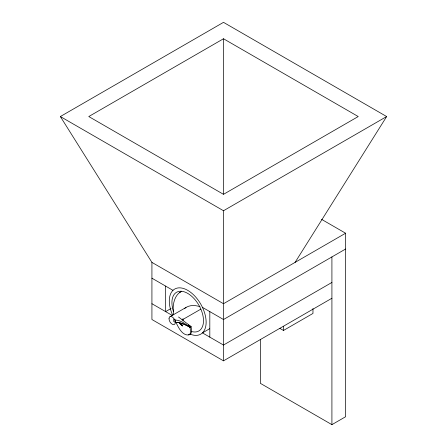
<?xml version="1.0" encoding="UTF-8"?>
<svg xmlns="http://www.w3.org/2000/svg" width="447" height="447" viewBox="0 0 447 447"><rect width="100%" height="100%" fill="white"/><g stroke="black" fill="none" stroke-linecap="round" stroke-linejoin="round"><path stroke-width="0.67" d="M295.076 262.395L386.649 116.544L223.5 22.35L60.351 116.544L151.924 262.395L223.5 303.714L345.598 233.222L345.598 416.749L331.914 424.65L260.338 383.325L260.338 339.48M179.839 292.55L180.694 291.857M184.477 308.603C188.701 304.854 194.903 304.938 199.971 306.692M223.5 38.76L88.769 116.544L223.5 194.328L358.231 116.544L223.5 38.76L223.5 194.177M60.351 116.544L223.5 210.738L386.649 116.544M171.028 308.486L165.608 311.615L165.608 286.091M176.135 322.784C178.632 327.768 182.253 335.658 188.88 334.987L189.997 333.954L190.59 332.205L190.081 327.265C185.661 324.136 181.013 320.264 175.347 320.013L173.766 319.102L173.766 321.494L175.347 322.404C180.666 322.075 185.533 324.896 190.081 327.265L191.132 326.656L191.646 331.596L191.048 333.345L189.93 334.384L188.388 334.635M345.598 249.024L223.5 319.516L202.446 307.363M209.682 328.713L202.446 332.886L223.5 345.039L331.914 282.448M151.924 262.395L151.924 319.516L223.5 360.841L331.914 298.25M279.889 328.372L283.499 330.456L312.967 313.442L312.967 308.564M181.443 291.232C173.509 295.892 172.19 306.441 173.749 314.738M169.955 316.711L186.019 307.458M182.119 319.907L200.77 309.184M175.347 320.013L175.347 322.404C180.672 322.097 185.533 324.84 190.081 327.265M177.325 322.684L175.347 322.404M179.47 323.421L182.549 325.667L179.694 323.499L182.493 325.701L181.175 324.388L182.398 325.662L181.482 324.556L182.627 326.053L181.482 324.326M321.538 219.332L345.598 233.222M151.924 278.19L172.978 290.349M178.504 316.979L191.132 326.656L188.237 324.986M151.924 303.714L172.374 315.521M182.963 318.745L183.047 320.488M331.914 256.924L331.914 424.65M283.499 326.276L283.499 330.456M223.5 210.738L223.5 360.841M209.816 311.615L209.816 337.139M172.81 315.515A26.049 15.042 60 0 1 179.487 287.834A26.049 15.042 60 0 1 205.324 315.543A26.049 15.042 60 0 1 190.148 334.105M173.486 311.313A22.328 12.89 60 0 1 181.946 291.315A22.328 12.89 60 0 1 202.798 314.951A22.328 12.89 60 0 1 191.227 331.417M182.449 325.69L181.175 324.388L182.449 325.69M169.027 318.756A4.464 2.576 60 0 0 173.766 324.651A4.464 2.576 60 0 0 173.766 318.331A4.464 2.576 60 0 0 169.027 318.756"/></g></svg>
